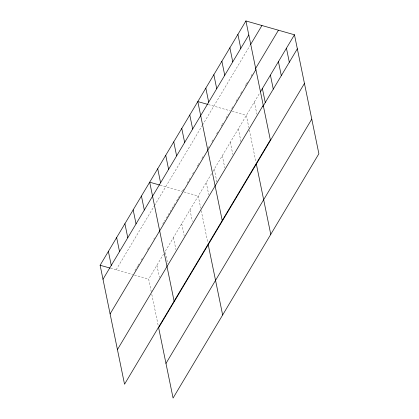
<?xml version="1.0" encoding="UTF-8"?>
<svg xmlns="http://www.w3.org/2000/svg" width="419" height="419" viewBox="0 0 419 419"><rect width="100%" height="100%" fill="white"/><g stroke="black" fill="none" stroke-linecap="round" stroke-linejoin="round"><path stroke-width="0.31" stroke-dasharray="2.1 1.57" d="M116.136 269.815L154.145 206.138M154.475 205.582L202.131 125.731M202.466 125.171L249.913 45.671M134.955 270.643L137.6 266.212M137.93 265.662L138.919 263.996M141.234 260.12L142.884 257.355M147.514 249.598L148.834 247.383M153.789 239.081L154.454 237.971M162.713 224.128L165.028 220.253M166.348 218.037L174.943 203.639M176.593 200.869L179.568 195.888M182.548 190.896L184.219 188.1M187.225 183.056L190.231 178.017M192.572 174.1L194.243 171.303M197.249 166.264L197.92 165.144M198.25 164.583L198.92 163.462M201.927 158.424L203.597 155.627M208.274 147.787L208.945 146.666M211.951 141.627L213.622 138.83M216.628 133.792L218.299 130.99M221.305 125.951L221.976 124.831M222.311 124.27L222.976 123.155M225.982 118.116L228.324 114.193M231.665 108.594L233.001 106.358M236.007 101.319L238.348 97.402M240.684 93.479L242.355 90.682M245.366 85.644L246.032 84.523M246.367 83.962L247.702 81.721M251.044 76.127L252.379 73.885M151.275 291.828L148.656 279.085L163.53 254.165M211.595 173.623L165.18 251.395L167.668 263.504M212.931 171.387L259.712 93.008M208.28 104.556L230.33 110.836M232.178 111.365L246.346 115.398L248.834 127.512M160.163 185.172L182.213 191.457M184.061 191.981L198.229 196.019L200.717 208.128M110.59 268.239L132.64 274.518M134.489 275.047L148.656 279.085M254.364 101.964L256.852 114.073M249.347 130.031L255.962 162.232M238.327 128.837L240.946 141.585M230.309 142.271L232.796 154.386M222.29 155.711L224.773 167.82M214.271 169.145L216.885 181.893M206.253 182.584L208.735 194.694M201.235 210.652L207.845 242.852M189.969 209.861L192.326 221.337M181.705 223.709L184.192 235.818M173.445 237.552L175.933 249.661M156.921 265.237L159.409 277.347M151.788 294.321L158.272 325.914"/><path stroke-width="0.63" d="M245.922 20.95L270.344 139.915L124.537 384.218L100.12 265.253L245.922 20.95L294.463 34.782L318.88 153.747L173.078 398.05L158.644 327.737L304.451 83.433M102.995 279.274L248.802 34.971M250.578 44.55L261.938 25.512M255.386 68.847L278.441 30.215M110.103 313.91L255.909 69.606M260.382 91.887L294.463 34.782M117.43 349.587L263.232 105.284M262.923 106.468L297.338 48.803M165.971 363.42L311.773 119.116M207.662 104.378L197.805 101.571L222.227 220.535M159.55 184.999L149.693 182.192L174.11 301.156M100.12 265.253L109.977 268.06M286.444 48.216L289.32 62.237M278.426 61.656L281.301 75.677M270.402 75.09L273.282 89.111M262.383 88.524L265.264 102.55M237.903 34.384L240.778 48.41M256.334 164.054L270.768 234.368M229.884 47.824L232.76 61.844M221.866 61.258L224.741 75.284M213.847 74.697L216.723 88.718M205.823 88.131L208.704 102.157M189.786 115.005L192.667 129.031M208.217 244.675L222.651 314.988M181.767 128.444L184.648 142.465M173.749 141.879L176.629 155.905M165.73 155.318L168.606 169.339M157.712 168.752L160.587 182.773M141.428 196.034L144.309 210.055M133.169 209.877L136.044 223.898M124.904 223.72L127.785 237.746M116.644 237.568L119.52 251.589M108.38 251.41L111.26 265.431"/></g></svg>
